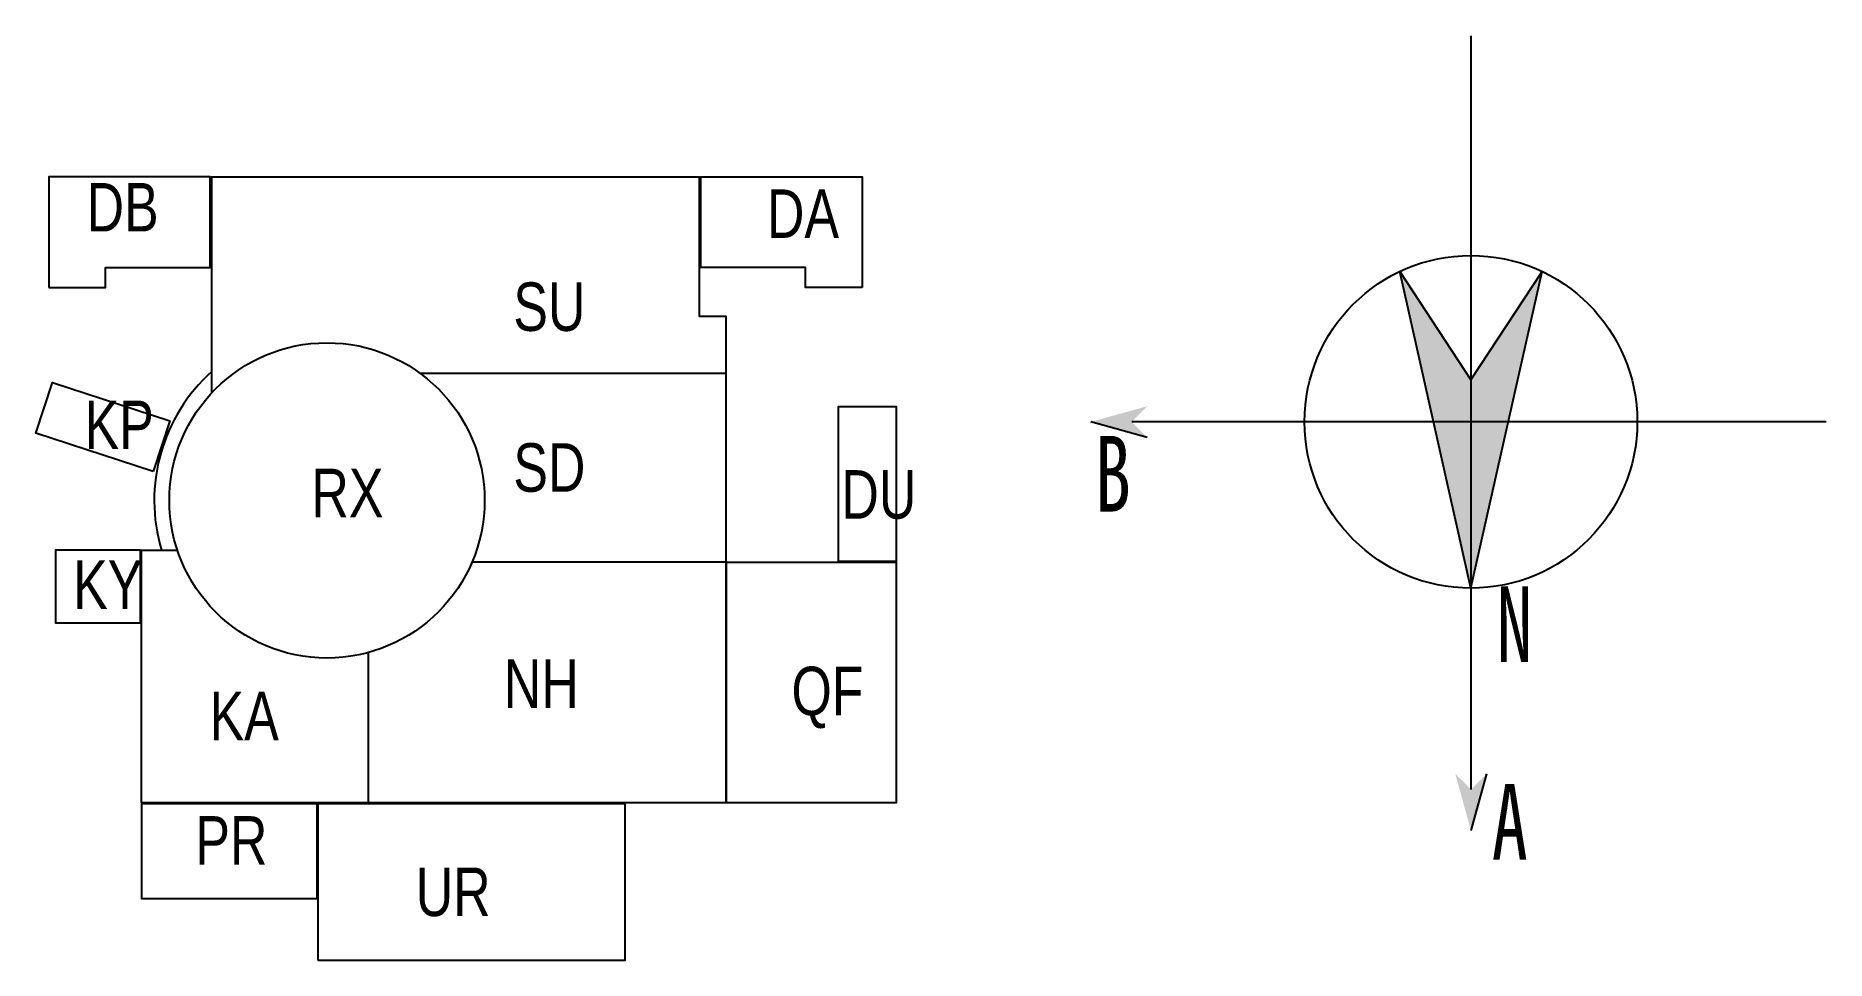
# Model space of a CAD drawing. Header units: millimetres. Extents: x -171498 to -165592, y -317340 to -314291.
import ezdxf

# ---------------------------------------------------------------- set-up
doc = ezdxf.new("R2010")
doc.units = ezdxf.units.MM
doc.header["$LTSCALE"] = 1000
doc.layers.add('土建', color=4, linetype='Continuous')
doc.styles.add('宋体', font='', dxfattribs={"width": 0.7})
doc.styles.get('宋体').set_extended_font_data('SimSun')

msp = doc.modelspace()

# ---------------------------------------------------------------- hatches: boundary and pattern name
h = msp.add_hatch(color=0)
h.dxf.hatch_style = 1
h.paths.add_polyline_path([(-166528.9, -315068.2), (-166763.9, -315425.7), (-166763.9, -315564.1), (-166628.9, -315512.8)])
h.paths.add_polyline_path([(-166763.9, -315564.1), (-166880.4, -315595.3), (-166763.9, -316112.9)])
h.paths.add_polyline_path([(-166887.4, -315564.1), (-166880.4, -315595.3), (-166763.9, -315564.1)])
h.paths.add_polyline_path([(-166826.5, -315330.5), (-166998.9, -315068.2), (-166887.4, -315564.1), (-166763.9, -315564.1)])
h.paths.add_polyline_path([(-166763.9, -315425.7), (-166826.5, -315330.5), (-166763.9, -315564.1)], flags=17)
h.paths.add_polyline_path([(-166696.8, -315814.6), (-166640.4, -315564.1), (-166763.9, -315564.1)])
h.paths.add_polyline_path([(-166640.4, -315564.1), (-166628.9, -315512.8), (-166763.9, -315564.1)])
h.paths.add_polyline_path([(-166763.9, -316112.9), (-166696.8, -315814.6), (-166763.9, -315564.1)])

# ---------------------------------------------------------------- linework, layer by layer
for p, q in [((-166763.9, -314290.5), (-166763.9, -316777.3)), ((-166763.9, -314290.5), (-166763.9, -316777.3)), ((-167831.6, -315615.5), (-168018.1, -315564.2)), ((-166712.5, -316725.9), (-166763.9, -316912.4))]:
    msp.add_line(p, q)
for points in [[(-166763.9, -316112.9), (-166998.9, -315068.2)], [(-166998.9, -315068.2), (-166763.9, -315425.7)], [(-166763.9, -316112.9), (-166528.9, -315068.2)], [(-166763.9, -315425.7), (-166528.9, -315068.2)], [(-165591.8, -315564.1), (-167883, -315564.1)]]:
    msp.add_lwpolyline(points)
msp.add_circle((-166763.9, -315564.1), 548.8)
for points in [[(-167883, -315564.1), (-167831.6, -315512.6), (-168018.1, -315564.2)], [(-167831.6, -315615.5), (-168018.1, -315564.2), (-167883, -315564.1)], [(-166763.9, -316777.3), (-166815.4, -316725.9), (-166763.9, -316912.4)], [(-166712.5, -316725.9), (-166763.9, -316912.4), (-166763.9, -316777.3)]]:
    msp.add_solid(points)
at = {"layer": '土建', "color": 0, "linetype": 'ByBlock'}
for p, q in [((-169221.9, -315405), (-170229.1, -315405)), ((-169221.9, -316027.4), (-170059.6, -316027.4)), ((-170400.9, -316821.4), (-170400.9, -316325))]:
    msp.add_line(p, q, dxfattribs=at)
for points in [[(-171455.1, -315121.4), (-171269.1, -315121.4), (-171269.1, -315055.4), (-170923.1, -315055.4), (-170923.1, -314755.4), (-171455.1, -314755.4), (-171455.1, -315121.4)], [(-170917.9, -315468.4), (-170917.9, -314755.4), (-169309.9, -314755.4), (-169309.9, -315215.4), (-169221.9, -315215.4), (-169221.9, -316821.4), (-171150.1, -316821.4), (-171150.1, -315987.4), (-171031.3, -315987.4)], [(-168772.7, -315121.4), (-168958.7, -315121.4), (-168958.7, -315055.4), (-169304.7, -315055.4), (-169304.7, -314755.4), (-168772.7, -314755.4), (-168772.7, -315121.4)], [(-171150.1, -316824.4), (-171150.1, -317136.4), (-170570.1, -317136.4), (-170570.1, -316824.4), (-171150.1, -316824.4)]]:
    msp.add_lwpolyline(points, dxfattribs=at)
for points in [[(-171111.5, -315728.4), (-171498.5, -315601.3), (-171443.8, -315434), (-171056, -315561.4)], [(-168849.9, -316025.4), (-168849.9, -315513.4), (-168659.9, -315513.4), (-168659.9, -316025.4)], [(-171153.1, -315987.4), (-171433.1, -315987.4), (-171433.1, -316227.4), (-171153.1, -316227.4)], [(-169219.9, -316027.4), (-168659.9, -316027.4), (-168659.9, -316821.4), (-169219.9, -316821.4)], [(-170567.9, -317340.4), (-169553.9, -317340.4), (-169553.9, -316824.4), (-170567.9, -316824.4)]]:
    msp.add_lwpolyline(points, close=True, dxfattribs=at)
msp.add_circle((-170537.9, -315823.4), 520, dxfattribs=at)
msp.add_arc((-170537.8, -315823.4), 570, 131.81448, 196.72146, dxfattribs=at)

# ---------------------------------------------------------------- texts
at = {"color": 0, "linetype": 'ByBlock', "width": 0.8}
for s, p in [('DB', (-171330.9, -314936.1)), ('DA', (-169086.4, -314957.4)), ('SU', (-169923.1, -315264.2)), ('KP', (-171337.4, -315654.2)), ('SD', (-169923.1, -315794.7)), ('RX', (-170589.3, -315878.8)), ('DU', (-168840.8, -315883.6)), ('KY', (-171375.3, -316181.5)), ('NH', (-169954.5, -316507.9)), ('QF', (-169005.5, -316532.1)), ('KA', (-170925.2, -316614.6)), ('PR', (-170972.1, -317025.1)), ('UR', (-170245.1, -317194.9))]:
    msp.add_text(s, height=160, dxfattribs=at).set_placement(p)
at = {"style": '宋体', "width": 0.7}
msp.add_text('B', height=250, dxfattribs=at).set_placement((-168004.6, -315860.5, 0))
at = {"color": 7, "linetype": 'Continuous', "style": '宋体', "width": 0.7}
for s, p in [('N', (-166679.5, -316357.1)), ('A', (-166695.3, -317008.8, 0))]:
    msp.add_text(s, height=250, dxfattribs=at).set_placement(p)

doc.saveas('drawing.dxf')
